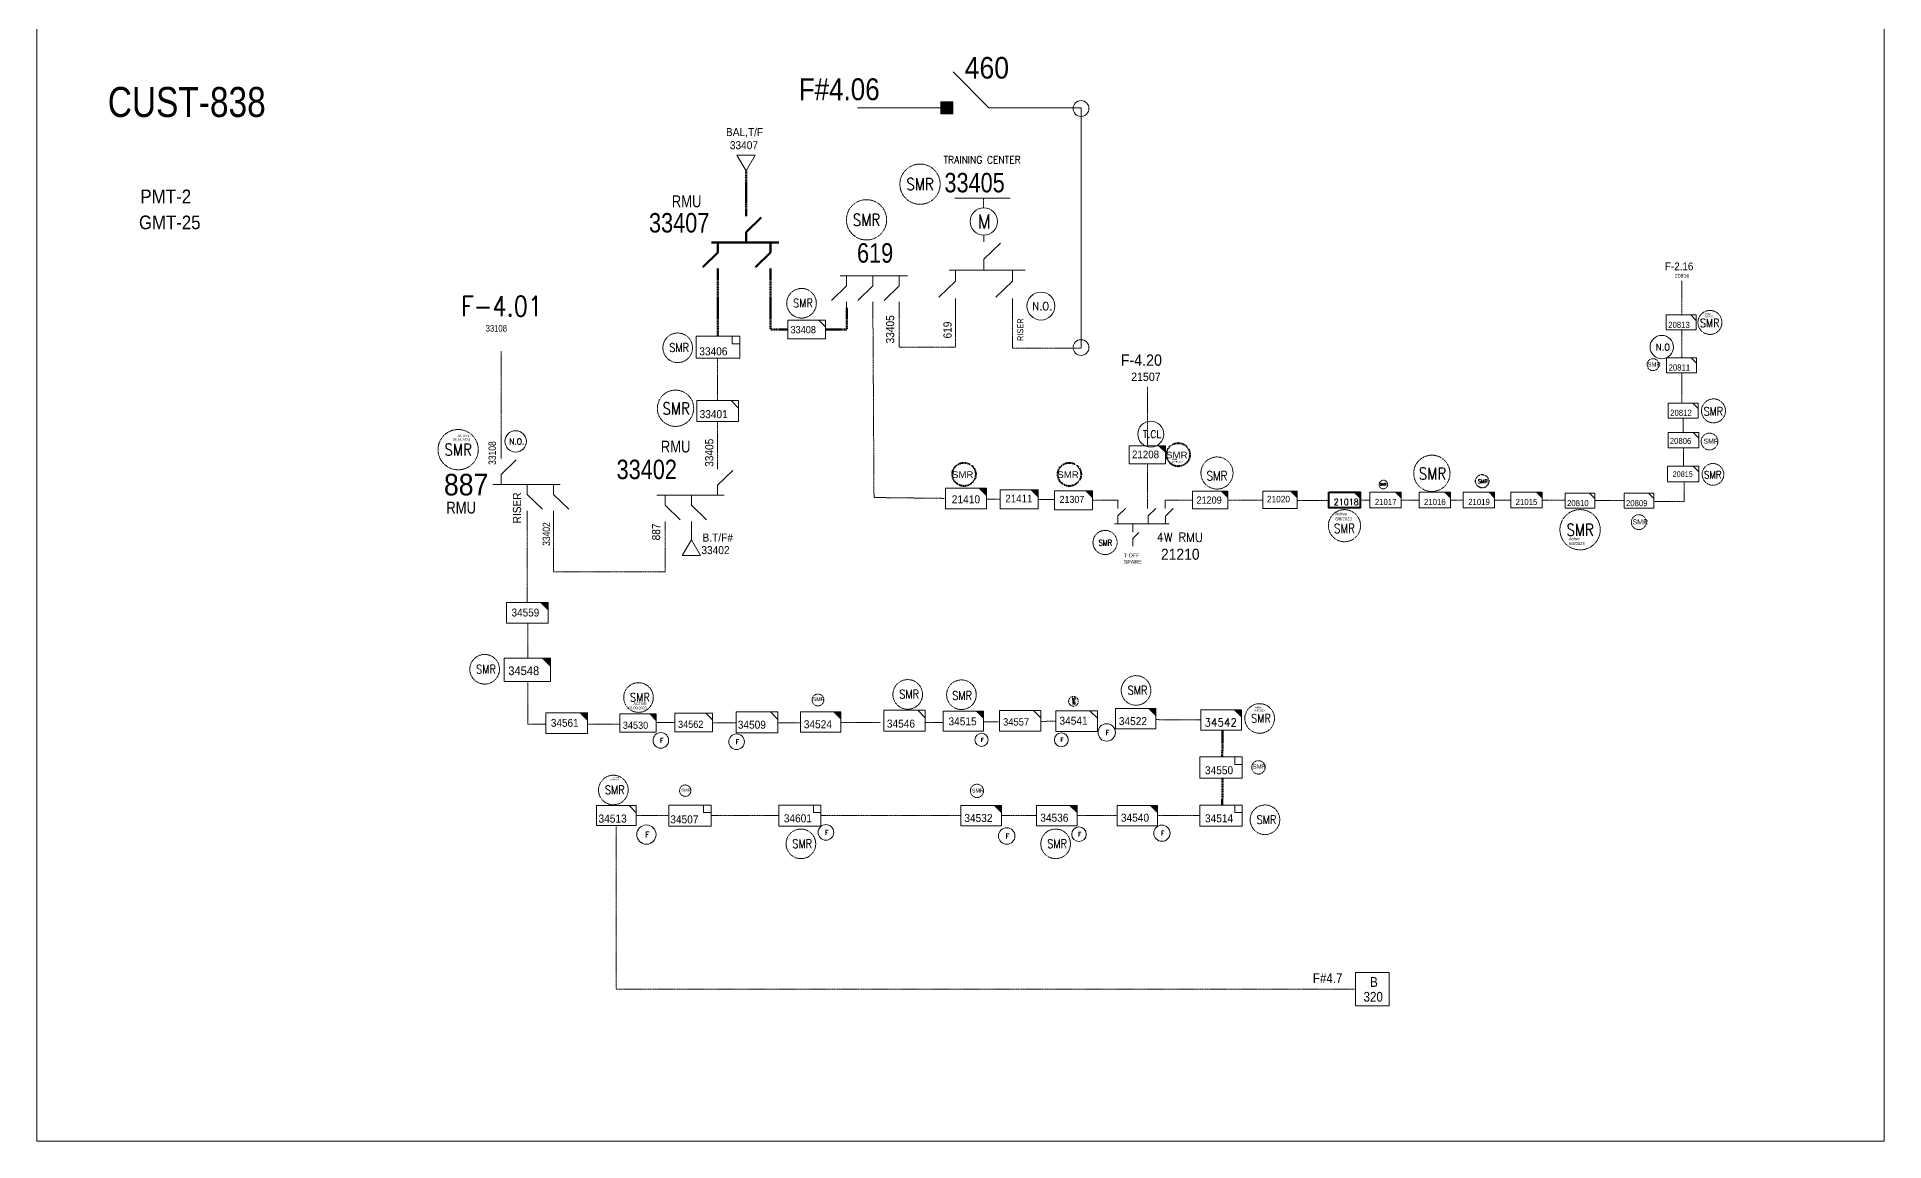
# Model space of a CAD drawing. Header units: metres. Extents: x 65984 to 144644, y -19036 to 23726.
# Drawn here: x 108254 to 110024, y 6117 to 7176 of the extents above; entities that cross this region are included whole.
import ezdxf
from ezdxf.enums import TextEntityAlignment as Align

# ---------------------------------------------------------------- set-up
doc = ezdxf.new("R2010")
doc.units = ezdxf.units.M
doc.header["$MEASUREMENT"] = 0
doc.linetypes.add('DGN Style 3', pattern=[0.013877, 0, -0.013877])
doc.linetypes.add('DGN Style 4', pattern=[1.6, 0.8, -0.4, 0, -0.4])
doc.layers.get('0').update_dxf_attribs({"color": 95, "lineweight": 40})
for name, color, linetype, lineweight in [('ABS', 7, 'Continuous', 40), ('ABS NUMBER', 112, 'Continuous', 30), ('d_eos', 111, 'Continuous', 40), ('d_eos no', 121, 'Continuous', 40), ('d_switch', 95, 'Continuous', 40), ('d_tf', 1, 'Continuous', 40), ('d_tf no', 6, 'Continuous', 40), ('d_ug cable', 95, 'Continuous', 40), ('d_unit sub', 7, 'Continuous', 40), ('d_village name', 7, 'Continuous', 40), ('FDR  2  03', 240, 'Continuous', 40), ('FDR  4  02', 126, 'Continuous', 40), ('fedr no', 95, 'Continuous', 40), ('GRID STATION  04', 7, 'Continuous', 40), ('O H MAIN FEEDER', 4, 'Continuous', 100), ('SW N O', 114, 'Continuous', 30)]:
    doc.layers.add(name, color=color, linetype=linetype, lineweight=lineweight)
doc.styles.add('NASKHF', font='naskhf.shx', dxfattribs={"height": 8})
doc.styles.get("Standard").update_dxf_attribs({"font": 'txt.shx'})
doc.styles.add('Style-Arial', font='arial.ttf')
doc.styles.add('Style-ENGINEERING', font='ENGINEERING.shx')
doc.styles.add('Style-msdefault', font='msdefault.shx')
doc.styles.add('Style-simplex', font='simplex.shx')
doc.styles.add('Style-STANDARD', font='STANDARD.shx')

# ---------------------------------------------------------------- blocks, each defined once
blk = doc.blocks.new('TF_8')
at = {"color": 0, "linetype": 'ByBlock', "lineweight": -2}
blk.add_line((6.3, 4.95), (9.9, 1.35), dxfattribs=at)
blk.add_3dface([(-10.1, 4.95), (9.9, 4.95), (9.9, -5.05), (-10.1, -5.05)], dxfattribs=at)
blk = doc.blocks.new('exist.us-1000kva')
at = {"color": 0, "linetype": 'ByBlock', "lineweight": -2, "flags": 128}
blk.add_lwpolyline([(40, 12.9), (32.8, 20), (40, 20)], close=True, dxfattribs=at)
at = {"color": 0, "linetype": 'ByBlock', "lineweight": -2, "extrusion": (0, 0, -1)}
blk.add_solid([(-40, 12.9), (-32.8, 20), (-40, 20)], dxfattribs=at)
at = {"color": 0, "linetype": 'ByBlock', "lineweight": -2, "xscale": 2, "yscale": 2}
blk.add_blockref('TF_8', (20.2, 10.1), dxfattribs=at)
blk = doc.blocks.new('TF3_12')
at = {"layer": 'd_unit sub', "color": 2, "linetype": 'Continuous', "lineweight": 13}
for p, q in [((11.3, 9), (18.3, 9)), ((18.3, 9), (18.3, 2))]:
    blk.add_line(p, q, dxfattribs=at)
at = {"layer": 'd_unit sub', "color": 2, "linetype": 'Continuous', "lineweight": 13, "flags": 128}
blk.add_lwpolyline([(-21.7, 9), (18.3, 9), (18.3, -11), (-21.7, -11)], close=True, dxfattribs=at)
blk.add_lwpolyline([(18.3, 2), (11.3, 2), (11.3, 9)], dxfattribs=at)
blk = doc.blocks.new('TF3_13')
at = {"layer": 'd_unit sub', "color": 2, "linetype": 'Continuous', "lineweight": 13}
for p, q in [((11.3, 9), (18.3, 9)), ((18.3, 9), (18.3, 2))]:
    blk.add_line(p, q, dxfattribs=at)
at = {"layer": 'd_unit sub', "color": 2, "linetype": 'Continuous', "lineweight": 13, "flags": 128}
blk.add_lwpolyline([(-21.7, 9), (18.3, 9), (18.3, -11), (-21.7, -11)], close=True, dxfattribs=at)
blk.add_lwpolyline([(18.3, 2), (11.3, 2), (11.3, 9)], dxfattribs=at)
blk = doc.blocks.new('SS')
at = {"color": 0, "linetype": 'ByBlock', "lineweight": -2, "flags": 128}
blk.add_lwpolyline([(6.95, 4.25), (10.45, 4.25), (10.45, 0.75)], close=True, dxfattribs=at)
at = {"color": 0, "linetype": 'ByBlock', "lineweight": -2, "extrusion": (0, 0, -1)}
blk.add_solid([(-6.95, 4.25), (-10.45, 4.25), (-10.45, 0.75)], dxfattribs=at)
at = {"color": 0, "linetype": 'ByBlock', "lineweight": -2}
blk.add_3dface([(-9.55, 4.25), (10.45, 4.25), (10.45, -5.75), (-9.55, -5.75)], dxfattribs=at)
blk = doc.blocks.new('TF3')
at = {"color": 0, "linetype": 'ByBlock', "lineweight": -2}
for p, q in [((11.3, 9), (18.3, 9)), ((18.3, 9), (18.3, 2))]:
    blk.add_line(p, q, dxfattribs=at)
at = {"color": 0, "linetype": 'ByBlock', "lineweight": -2, "flags": 128}
blk.add_lwpolyline([(18.3, 2), (11.3, 2), (11.3, 9)], dxfattribs=at)
at = {"color": 0, "linetype": 'ByBlock', "lineweight": -2}
blk.add_3dface([(-21.7, 9), (18.3, 9), (18.3, -11), (-21.7, -11)], dxfattribs=at)
blk = doc.blocks.new('*U1254')
at = {"layer": 'd_eos', "color": 2, "linetype": 'Continuous', "lineweight": 13, "ltscale": 1.323664}
for p, q in [((2.81, 10.59), (-3.99, 17.6)), ((-4.63, 10.59), (-7.46, 10.59)), ((7.46, 10.59), (2.81, 10.59)), ((7.46, 13.65), (7.46, -17.57)), ((2.81, -1.55), (-3.99, 5.45)), ((-4.63, -1.55), (-7.46, -1.55)), ((2.81, -13.69), (-3.99, -6.69)), ((7.46, -1.55), (2.81, -1.55)), ((-4.64, -13.69), (-7.46, -13.69)), ((7.46, -13.7), (2.81, -13.7))]:
    blk.add_line(p, q, dxfattribs=at)
blk = doc.blocks.new('ABS2_1_1')
at = {"color": 0, "linetype": 'ByBlock', "lineweight": -2, "ltscale": 500}
for q in [(-29900, 43500), (0, 0)]:
    blk.add_line((0, 13600), q, dxfattribs=at)
at = {"color": 0, "linetype": 'ByBlock', "lineweight": -2, "ltscale": 500, "flags": 128}
for points in [[(5000, 43600), (-5000, 43600), (-5000, 53600), (5000, 53600)], [(3791, 49653), (3791, 49653), (3791, 49653)]]:
    blk.add_lwpolyline(points, close=True, dxfattribs=at)
at = {"color": 0, "linetype": 'ByBlock', "lineweight": -2, "ltscale": 500}
for points in [[(5000, 43600), (-5000, 43600), (5000, 53600), (-5000, 53600)], [(3791, 49653), (3791, 49653), (3791, 49653)]]:
    blk.add_solid(points, dxfattribs=at)
blk = doc.blocks.new('TRA1_1174')
at = {"layer": 'd_tf', "color": 194, "linetype": 'Continuous', "lineweight": 13, "ltscale": 0.000884934, "flags": 128}
blk.add_lwpolyline([(10, -17), (0, 0), (-10, -17)], close=True, dxfattribs=at)
blk = doc.blocks.new('TRA1_1173')
at = {"layer": 'd_tf', "color": 194, "linetype": 'Continuous', "lineweight": 13, "ltscale": 0.000884934, "xscale": 1.000046566088346, "yscale": 1.000046566088346, "zscale": 1.000046566088346, "rotation": 180.0000042736749}
blk.add_blockref('TRA1_1174', (0, 0), dxfattribs=at)
blk = doc.blocks.new('*U3023')
at = {"layer": 'd_unit sub', "color": 2, "linetype": 'Continuous', "lineweight": 13, "flags": 128}
blk.add_lwpolyline([(20, 10), (12.8, 10), (20, 2.8)], close=True, dxfattribs=at)
at = {"layer": 'd_unit sub', "color": 2, "linetype": 'Continuous', "lineweight": 13, "xscale": 2, "yscale": 2, "zscale": 0.9436441887051118}
blk.add_blockref('TF_8', (0.2, 0.1), dxfattribs=at)
blk = doc.blocks.new('*U3024')
at = {"layer": 'd_tf no', "color": 2, "linetype": 'Continuous', "lineweight": 13, "flags": 128}
blk.add_lwpolyline([(20, 10), (12.8, 10), (20, 2.8)], close=True, dxfattribs=at)
at = {"layer": 'd_tf no', "color": 2, "linetype": 'Continuous', "lineweight": 13, "xscale": 2, "yscale": 2, "zscale": 0.9436441887051118}
blk.add_blockref('TF_8', (0.2, 0.1), dxfattribs=at)
blk = doc.blocks.new('TRA1_1396')
at = {"layer": 'd_tf', "color": 1, "linetype": 'Continuous', "lineweight": 0, "ltscale": 0.000884934, "flags": 128}
blk.add_lwpolyline([(10.1, -17), (0.1, 0), (-9.9, -17)], close=True, dxfattribs=at)
blk = doc.blocks.new('TRA1_1395')
at = {"layer": 'd_tf', "color": 1, "linetype": 'Continuous', "lineweight": 0, "ltscale": 0.000884934, "xscale": 1.000046566088346, "yscale": 1.000046566088346, "zscale": 1.000046566088346, "rotation": 180.0000042736749}
blk.add_blockref('TRA1_1396', (0, 0), dxfattribs=at)
blk = doc.blocks.new('*U893')
at = {"layer": 'SW N O', "color": 3, "lineweight": 13}
blk.add_circle((0, 0), 16.8, dxfattribs=at)
at = {"layer": 'SW N O', "color": 3, "lineweight": 13, "style": 'Style-STANDARD'}
blk.add_text('N.O.', height=9.6, dxfattribs=at).set_placement((1.7, -0.2), align=Align.MIDDLE_CENTER)
blk = doc.blocks.new('*U3503')
at = {"layer": 'd_eos', "color": 2, "linetype": 'Continuous', "lineweight": 13, "ltscale": 1.416195}
for p, q in [((1.05, 11.34), (-5.74, 18.34)), ((-6.39, 11.34), (-14.91, 11.34)), ((5.7, 11.34), (1.05, 11.34)), ((5.7, 14.01), (5.7, -18.32)), ((1.05, -12.95), (-5.75, -5.95)), ((5.7, -0.8), (10.35, -0.8)), ((10.35, -0.8), (17.15, -7.81)), ((17.79, -0.8), (20.62, -0.8)), ((-6.39, -12.95), (-14.92, -12.95)), ((5.7, -12.95), (1.05, -12.95))]:
    blk.add_line(p, q, dxfattribs=at)
blk = doc.blocks.new('*U3502')
at = {"layer": 'FDR  2  03', "color": 2, "linetype": 'Continuous', "lineweight": 13}
blk.add_line((-12.49, 30.97), (12.96, 30.97), dxfattribs=at)
at = {"layer": 'FDR  2  03', "color": 2, "linetype": 'DGN Style 3', "lineweight": 13}
blk.add_line((0.69, 26.43), (0.69, 30.97), dxfattribs=at)
at = {"layer": 'FDR  2  03', "color": 2, "linetype": 'Continuous', "lineweight": 13}
blk.add_circle((0.88, 20.09), 6.34, dxfattribs=at)
at = {"layer": 'd_eos', "color": 2, "linetype": 'Continuous', "lineweight": 13, "ltscale": 1.416195, "xscale": 1.086470486051024, "yscale": 1.086470486051024, "zscale": 1.086470486051024, "rotation": 90.00000000000006}
blk.add_blockref('*U3503', (0.01, -8.61), dxfattribs=at)
at = {"layer": 'FDR  4  02', "color": 2, "linetype": 'Continuous', "lineweight": 13, "style": 'Style-STANDARD'}
blk.add_text('M', height=6.38, dxfattribs=at).set_placement((1.03, 20.13), align=Align.MIDDLE_CENTER)
blk = doc.blocks.new('*U1280')
at = {"layer": 'SW N O', "color": 1, "lineweight": 13}
blk.add_circle((0, 0), 16.8, dxfattribs=at)
at = {"layer": 'SW N O', "color": 1, "lineweight": 13, "style": 'Style-STANDARD'}
blk.add_text('T.CL', height=9.6, dxfattribs=at).set_placement((1.7, -0.2), align=Align.MIDDLE_CENTER)
blk = doc.blocks.new('*U3600')
at = {"layer": 'SW N O', "color": 1, "lineweight": 13}
blk.add_circle((0, 0), 16.8, dxfattribs=at)
at = {"layer": 'SW N O', "color": 1, "lineweight": 13, "style": 'Style-STANDARD'}
blk.add_text('F', height=9.6, dxfattribs=at).set_placement((1.7, -0.2), align=Align.MIDDLE_CENTER)
blk = doc.blocks.new('*U3522')
at = {"layer": 'SW N O', "color": 2, "linetype": 'DGN Style 4'}
blk.add_circle((0, 0), 16.8, dxfattribs=at)
at = {"layer": 'SW N O', "color": 1, "linetype": 'DGN Style 4', "style": 'Style-STANDARD'}
blk.add_text('SMR', height=9.6, dxfattribs=at).set_placement((1.7, -0.2), align=Align.MIDDLE_CENTER)
blk = doc.blocks.new('*U1317')
at = {"layer": 'SW N O', "color": 80, "lineweight": 13}
blk.add_circle((0, 0), 16.8, dxfattribs=at)
at = {"layer": 'SW N O', "color": 80, "lineweight": 13, "style": 'Style-STANDARD'}
blk.add_text('N.O', height=9.6, dxfattribs=at).set_placement((1.7, -0.2), align=Align.MIDDLE_CENTER)

msp = doc.modelspace()

# ---------------------------------------------------------------- linework, layer by layer
at = {"color": 2, "linetype": 'DGN Style 3'}
for centre in [(109347.7, 6775.3), (109142.4, 6756.4), (109243.4, 6756.4)]:
    msp.add_circle(centre, 11.2, dxfattribs=at)
at = {"layer": 'd_eos', "color": 7, "linetype": 'Continuous', "lineweight": 211, "ltscale": 1.323664}
for p, q in [((108933.4, 7004), (108933.4, 7009.9)), ((108933.4, 6988.6), (108947.9, 7002.7)), ((108900.2, 6978.9), (108964.9, 6978.9)), ((108906.5, 6978.9), (108906.5, 6969.3)), ((108933.4, 6978.9), (108933.4, 6988.6)), ((108956.9, 6978.9), (108956.9, 6969.3)), ((108906.5, 6969.3), (108892, 6955.2)), ((108956.9, 6969.3), (108942.4, 6955.2)), ((108906.5, 6953.9), (108906.5, 6948)), ((108956.9, 6953.9), (108956.9, 6948))]:
    msp.add_line(p, q, dxfattribs=at)
at = {"layer": 'd_eos', "color": 2, "linetype": 'Continuous', "lineweight": 13, "ltscale": 1.323664}
for p, q in [((108698.6, 6771.7), (108698.6, 6777.6)), ((108698.6, 6756.3), (108713.1, 6770.4)), ((108698.6, 6746.6), (108698.6, 6756.3)), ((108755.3, 6746.6), (108690.5, 6746.6)), ((108723.7, 6746.6), (108723.7, 6737)), ((108723.7, 6737), (108738.3, 6722.9)), ((108748.9, 6746.6), (108748.9, 6737)), ((108748.9, 6737), (108763.4, 6722.9)), ((108723.7, 6721.5), (108723.7, 6715.7)), ((108748.9, 6721.5), (108748.9, 6715.7))]:
    msp.add_line(p, q, dxfattribs=at)
at = {"layer": 'd_eos', "color": 7, "linetype": 'Continuous', "lineweight": 13, "ltscale": 1.323664}
for p, q in [((108906.2, 6761.5), (108906.2, 6767.3)), ((108906.2, 6746), (108920.7, 6760.1)), ((108912.5, 6736.4), (108847.8, 6736.4)), ((108855.8, 6736.4), (108855.8, 6726.8)), ((108881, 6736.4), (108881, 6726.8)), ((108906.2, 6736.4), (108906.2, 6746)), ((108855.8, 6726.8), (108870.3, 6712.7)), ((108881, 6726.8), (108895.5, 6712.7)), ((108855.8, 6711.3), (108855.8, 6705.5)), ((108881, 6711.3), (108881, 6705.5))]:
    msp.add_line(p, q, dxfattribs=at)
at = {"layer": 'd_eos', "color": 2, "linetype": 'Continuous', "lineweight": 13, "ltscale": 1.072168}
for p, q in [((109289.9, 6731.8), (109289.9, 6723.8)), ((109318.4, 6731.6), (109318.4, 6723.8)), ((109335.3, 6731.6), (109335.3, 6723.8)), ((109289.9, 6717), (109289.9, 6709.1)), ((109297.1, 6723.8), (109290, 6716.9)), ((109318.8, 6716.6), (109318.8, 6708.8)), ((109326.4, 6723.8), (109318.9, 6716.5)), ((109335.6, 6716.7), (109335.6, 6708.9)), ((109342.9, 6723.8), (109335.8, 6716.7)), ((109304.1, 6708.8), (109304.1, 6701)), ((109310.1, 6700.7), (109304.2, 6695)), ((109304.2, 6695.2), (109304.2, 6687.4))]:
    msp.add_line(p, q, dxfattribs=at)
at = {"layer": 'd_eos', "color": 2, "linetype": 'Continuous', "lineweight": 13, "ltscale": 1.191298}
msp.add_line((109286.5, 6708.9), (109339.2, 6708.9), dxfattribs=at)
at = {"layer": 'd_tf no', "color": 191, "linetype": 'Continuous', "lineweight": 13}
msp.add_line((109651.1, 6731.7), (109666.5, 6731.7), dxfattribs=at)
at = {"layer": 'd_ug cable', "color": 194, "linetype": 'DGN Style 3', "lineweight": 100}
msp.add_line((108933.4, 7009.9), (108933.4, 7047.5), dxfattribs=at)
at = {"layer": 'd_ug cable', "color": 194, "linetype": 'DGN Style 3', "lineweight": 13}
for p, q in [((109134.1, 6921.7), (109134.1, 6878.4)), ((108881, 6693.7), (108881, 6706.3)), ((108724.1, 6580.1), (108724.2, 6613.6)), ((108724.1, 6516.8), (108724.2, 6557)), ((108741.4, 6516.8), (108724.1, 6516.8)), ((108781.5, 6516.7), (108812.8, 6516.9)), ((108847.3, 6518.3), (108865.2, 6518.4)), ((108901.1, 6518.1), (108924.2, 6518.1)), ((108964.3, 6518.3), (108986.2, 6518.3)), ((109024.4, 6518.5), (109062.1, 6518.5)), ((109105.1, 6518.5), (109122.3, 6518.6)), ((109161.2, 6519), (109176.3, 6519.2)), ((109216.1, 6519.5), (109230.5, 6519.7)), ((109326, 6521.2), (109369.6, 6520.9)), ((108828, 6429.2), (108859.3, 6429.2)), ((108899.8, 6429.2), (108964.7, 6429.2)), ((109005.3, 6429.2), (109139.4, 6429.2)), ((109178.3, 6429.2), (109211.9, 6429.2)), ((109250.7, 6429.2), (109289.1, 6429.2)), ((109328, 6429.2), (109368.6, 6429.2)), ((108809, 6262.7), (108809, 6419.7))]:
    msp.add_line(p, q, dxfattribs=at)
at = {"layer": 'd_ug cable', "color": 191, "linetype": 'DGN Style 3', "lineweight": 13}
for p, q in [((109318.4, 6840.7), (109318.4, 6784.4)), ((109831.8, 6810.4), (109832, 6795.9)), ((109318.4, 6766.1), (109318.4, 6729.2)), ((109163.8, 6732.6), (109176.9, 6732.6)), ((109213.4, 6732.2), (109229.3, 6732.2)), ((109265.6, 6731.8), (109289.9, 6731.8)), ((109335.2, 6731.7), (109361.5, 6731.7)), ((109395.3, 6731.7), (109428.5, 6731.7)), ((109522.3, 6731.7), (109531.5, 6731.7)), ((109561.6, 6731.7), (109578.7, 6731.7)), ((109608.8, 6731.7), (109621, 6731.7))]:
    msp.add_line(p, q, dxfattribs=at)
at = {"layer": 'd_ug cable', "color": 194, "linetype": 'DGN Style 3', "lineweight": 100, "flags": 128}
for points in [[(108906.5, 6888.9), (108906.5, 6948)], [(108956.9, 6948), (108956.9, 6895.4), (108973.6, 6895.4)], [(109009.6, 6895.4), (109030.1, 6895.4), (109030.1, 6916)], [(109390.1, 6510.4), (109390.1, 6510.4), (109390.1, 6510.4), (109390.1, 6510.4), (109390, 6485.4)], [(109390.1, 6465.2), (109390.1, 6465.2), (109390.1, 6465.2), (109390.1, 6465.2), (109390, 6439.5)]]:
    msp.add_lwpolyline(points, dxfattribs=at)
at = {"layer": 'd_ug cable', "color": 191, "linetype": 'DGN Style 3', "lineweight": 13, "flags": 128}
for points in [[(109830.4, 6908.8), (109830.4, 6941.9)], [(109830.4, 6868.2), (109830.4, 6894.6)], [(109830.7, 6825.1), (109830.7, 6853.4)], [(109832.2, 6764.3), (109832.1, 6781.8)], [(109832.8, 6730.3), (109832.7, 6749.3)], [(109492.2, 6731.3), (109461.6, 6731.3)], [(109696.6, 6731.7), (109718.5, 6731.7), (109718.5, 6731.7)], [(109775.1, 6731.4), (109747.3, 6731.4)], [(109804.4, 6730.3), (109832.8, 6730.3)]]:
    msp.add_lwpolyline(points, dxfattribs=at)
at = {"layer": 'd_ug cable', "color": 194, "linetype": 'DGN Style 3', "lineweight": 13, "flags": 128}
for points in [[(109055, 6916), (109056.1, 6734.2), (109123.3, 6733.4)], [(109080.2, 6916), (109080.2, 6878.4), (109134.1, 6878.4)], [(109188.8, 6905.8), (109188.8, 6877.5), (109254.6, 6877.5)], [(108906.2, 6867.8), (108906.2, 6827.1)], [(108906.2, 6807.1), (108906.2, 6767.3)], [(108723.7, 6633.6), (108723.7, 6633.6), (108723.7, 6715.7)], [(108748.9, 6715.7), (108748.9, 6662.9), (108855.8, 6662.9), (108855.8, 6705.5)], [(109517.8, 6262.7), (108809, 6262.7)]]:
    msp.add_lwpolyline(points, dxfattribs=at)
at = {"layer": 'd_ug cable', "color": 3, "linetype": 'DGN Style 3', "lineweight": 13, "flags": 128}
msp.add_lwpolyline([(108698.6, 6777.6), (108698.6, 6874.4)], dxfattribs=at)
at = {"layer": 'd_ug cable', "color": 2, "linetype": 'DGN Style 3', "lineweight": 13}
for centre, radius in [((109100.2, 7034.7), 19.3), ((109048.9, 7000.5), 19.3), ((108986.6, 6920.5), 14.2), ((109857.5, 6902.1), 11.5), ((108867.9, 6877.8), 14.2), ((108865.8, 6819.8), 17.4), ((109860.9, 6817.3), 11.5), ((108657.4, 6780.1), 19.3), ((109857.1, 6787.9), 8.02), ((109384.9, 6757.7), 15.4), ((109590.9, 6757.4), 17.4), ((109860.4, 6756.4), 10.4), ((109544.4, 6746.7), 4.14), ((109507.1, 6707.2), 15.4), ((109733, 6703.3), 19.3), ((109277.6, 6691.1), 11.6), ((108682.8, 6569.5), 14.2), ((108830.3, 6542.4), 14.2), ((109088.4, 6545.4), 14.2), ((109139.9, 6545.1), 14.2), ((109307.3, 6549.2), 14.2), ((109002.4, 6540.1), 5.68), ((109425.8, 6522.3), 14.2), ((109424.6, 6475.4), 6.44), ((108806.2, 6453.7), 14.2), ((109154.8, 6452.9), 6.37), ((109430.9, 6425.2), 14.2), ((108986, 6402.1), 14.2), ((109230.2, 6402.1), 14.2)]:
    msp.add_circle(centre, radius, dxfattribs=at)
at = {"layer": 'd_ug cable', "color": 1, "linetype": 'DGN Style 3', "lineweight": 13}
for centre, radius in [((109802.9, 6861.6), 5.73), ((109789.3, 6710.6), 7.16), ((108875.1, 6453.1), 5.46)]:
    msp.add_circle(centre, radius, dxfattribs=at)
at = {"layer": 'd_ug cable', "color": 2, "linetype": 'DGN Style 4', "lineweight": 13}
msp.add_circle((109247.3, 6538.8), 4.64, dxfattribs=at)
at = {"layer": 'GRID STATION  04', "color": 194, "linetype": 'Continuous', "lineweight": 13, "ltscale": 1.094807, "flags": 128}
msp.add_lwpolyline([(109517.8, 6246.6), (109517.8, 6278.7), (109549.9, 6278.7), (109549.9, 6246.6)], close=True, dxfattribs=at)
at = {"layer": 'O H MAIN FEEDER', "color": 36, "lineweight": 13, "ltscale": 1.033215}
msp.add_line((109128.5, 7108), (109040.3, 7108), dxfattribs=at)
at = {"layer": 'O H MAIN FEEDER', "color": 194, "lineweight": 13, "ltscale": 1.033215}
for p, q in [((109254.6, 7107.9), (109171.9, 7108)), ((109254.6, 7107.8), (109254.6, 6877.5))]:
    msp.add_line(p, q, dxfattribs=at)
at = {"layer": 'O H MAIN FEEDER', "color": 140, "lineweight": 13, "ltscale": 0.861012, "flags": 128}
msp.add_lwpolyline([(110024.4, 7430), (108253.6, 7430), (108253.6, 6117.1), (110024.4, 6117.1)], close=True, dxfattribs=at)
at = {"layer": 'O H MAIN FEEDER', "color": 194, "lineweight": 13, "ltscale": 0.884934}
for centre in [(109254.6, 7107.2), (109254.6, 6878)]:
    msp.add_circle(centre, 7.58, dxfattribs=at)

# ---------------------------------------------------------------- block references
at = {"layer": 'ABS', "color": 7, "linetype": 'Continuous', "lineweight": 13, "ltscale": 1.719994, "xscale": 0.001152397377077414, "yscale": -0.001152397377077415, "zscale": 0.0007631543229249617, "rotation": 270.0000000000002}
msp.add_blockref('ABS2_1_1', (109182, 7108), dxfattribs=at)
at = {"layer": 'd_eos', "color": 2, "linetype": 'Continuous', "lineweight": 13, "ltscale": 1.416195, "xscale": 2.0736, "yscale": 2.0736, "zscale": 2.0736}
msp.add_blockref('*U3502', (109159.6, 6957.2), dxfattribs=at)
at = {"layer": 'd_eos', "color": 2, "linetype": 'Continuous', "lineweight": 13, "ltscale": 1.323664, "xscale": 2.0736, "yscale": 2.0736, "zscale": 2.0736, "rotation": 90.00000000000006}
msp.add_blockref('*U1254', (109051.8, 6931.4), dxfattribs=at)
at = {"layer": 'd_tf', "color": 1, "linetype": 'Continuous', "lineweight": 0, "ltscale": 0.000884934, "xscale": 0.8849353715141324, "yscale": 0.8849353715141324, "zscale": 0.8849353715141324, "rotation": 359.9082192556203}
msp.add_blockref('TRA1_1395', (108933.5, 7047.5), dxfattribs=at)
at = {"layer": 'd_tf', "color": 194, "linetype": 'Continuous', "lineweight": 13, "ltscale": 0.000884934, "xscale": 0.8849353715141324, "yscale": 0.8849353715141324, "zscale": 0.8849353715141324, "rotation": 179.9082192556204}
msp.add_blockref('TRA1_1173', (108881, 6693.7), dxfattribs=at)
at = {"layer": 'd_tf no', "color": 2, "linetype": 'Continuous', "lineweight": 13}
for name, p, xscale, yscale, zscale in [('*U3024', (109830.3, 6861.1), 0.7176625374951825, 0.7176625374951825, 0.7176625374951825), ('*U3024', (109831.8, 6817.6), 0.7176625374951825, 0.7176625374951825, 0.7176625374951825), ('TF_8', (109832.3, 6789.2), 1.459716443072364, 1.459716443072364, 0.6772180829586935), ('TF_8', (109832.1, 6756.9), 1.50124050338724, 1.50124050338724, 0.6094962746628242), ('*U3024', (109789.5, 6731.1), 0.7176625374951825, 0.7176625374951825, 0.7176625374951825)]:
    msp.add_blockref(name, p, dxfattribs=dict(at, xscale=xscale, yscale=yscale, zscale=zscale))
at = {"layer": 'd_tf no', "color": 2, "linetype": 'Continuous', "lineweight": 13, "xscale": 0.7527047522450134, "yscale": 0.7527047522450134, "zscale": 0.6772180829586935, "rotation": 359.9999999999999}
for p in [(109531.5, 6724.2), (109578.7, 6724.2), (109621, 6724.2)]:
    msp.add_blockref('exist.us-1000kva', p, dxfattribs=at)
at = {"layer": 'd_tf no', "color": 191, "linetype": 'Continuous', "lineweight": 13, "xscale": 0.7527047522450134, "yscale": 0.7527047522450134, "zscale": 0.6772180829586935, "rotation": 359.9999999999999}
msp.add_blockref('exist.us-1000kva', (109666.5, 6724.2), dxfattribs=at)
at = {"layer": 'd_unit sub', "color": 2, "linetype": 'Continuous', "lineweight": 13}
for name, p, xscale, yscale, zscale in [('*U3023', (109829.9, 6902.1), 0.7176625374951825, 0.7176625374951825, 0.7176625374951825), ('TF_8', (108906.4, 6817.2), 1.999134100742609, 1.999134100742609, 0.8849342361390662), ('*U3023', (109732.9, 6731.1), 0.7176625374951825, 0.7176625374951825, 0.7176625374951825), ('SS', (108722.7, 6570.7), 2.223704708825769, 2.223704708825769, 0.8744952756930497), ('SS', (108829, 6519.2), 1.748990551386099, 1.748990551386099, 0.8744952756930497), ('SS', (109004.1, 6520.5), 1.943322834873444, 1.943322834873444, 0.971661417436722), ('TF_8', (109085.5, 6520.3), 1.987232790505425, 1.987232790505425, 0.8849342361390662), ('SS', (109140.9, 6521.2), 1.943322834873444, 1.943322834873444, 0.971661417436722), ('TF_8', (109250.6, 6519.8), 1.987232790505425, 1.987232790505425, 0.8849342361390662), ('SS', (109306.1, 6523.6), 1.943322834873444, 1.943322834873444, 0.971661417436722), ('SS', (109388.1, 6522.4), 1.943322834873444, 1.943322834873444, 0.971661417436722), ('TF_8', (108809.2, 6429.3), 1.904273191793558, 1.904273191793558, 0.8849342361390662), ('SS', (109158, 6430.7), 1.943322834873444, 1.943322834873444, 0.971661417436722), ('SS', (109230.4, 6430.7), 1.943322834873444, 1.943322834873444, 0.971661417436722)]:
    msp.add_blockref(name, p, dxfattribs=dict(at, xscale=xscale, yscale=yscale, zscale=zscale))
for name, p, xscale, yscale, zscale, rotation in [('TF3', (108908.3, 6879.4), 1.05312851185444, 1.05312851185444, 0.2697279551751869, 359.9999999999999), ('TF_8', (108991.8, 6895.5), 1.799220690668348, 1.799220690668348, 0.7964408125251596, 359.9999999999999), ('exist.us-1000kva', (109124.6, 6723.4), 0.9835741568743878, 0.9835741568743878, 0.8849342361390662, 359.9999999999999), ('exist.us-1000kva', (109229.2, 6722.5), 0.9117341830509529, 0.9117341830509529, 0.5806053523308414, 359.9999999999999), ('exist.us-1000kva', (109361.3, 6723.2), 0.8522981839362561, 0.8522981839362561, 0.5806053523308414, 359.9999999999999), ('TF3_12', (109390.6, 6476.3), 1.013939951341918, 1.013939951341918, 1.013939951341918, 359.9997), ('TF3_12', (108881.3, 6430.2), 1.013939951341918, 1.013939951341918, 1.013939951341918, 359.9997), ('TF3_13', (108986.7, 6430.2), 1.013939951341918, 1.013939951341918, 1.013939951341918, 359.9997), ('TF3_12', (109390.6, 6430.2), 1.013939951341918, 1.013939951341918, 1.013939951341918, 359.9997)]:
    msp.add_blockref(name, p, dxfattribs=dict(at, xscale=xscale, yscale=yscale, zscale=zscale, rotation=rotation))
at = {"layer": 'd_unit sub', "color": 51, "linetype": 'Continuous', "lineweight": 13, "xscale": 0.8646115026317847, "yscale": 0.8646115026317847, "zscale": 0.5806053523308414, "rotation": 359.9999999999999}
msp.add_blockref('exist.us-1000kva', (109300.8, 6766.5), dxfattribs=at)
at = {"layer": 'd_unit sub', "color": 191, "linetype": 'Continuous', "lineweight": 13, "rotation": 359.9999999999999}
for p, xscale, yscale, zscale in [((109176.9, 6723.2), 0.9117341830509529, 0.9117341830509529, 0.5806053523308414), ((109428.7, 6723.8), 0.8249775051154387, 0.8249775051154387, 0.5225448170977574)]:
    msp.add_blockref('exist.us-1000kva', p, dxfattribs=dict(at, xscale=xscale, yscale=yscale, zscale=zscale))
at = {"layer": 'd_unit sub', "color": 2, "linetype": 'Continuous', "lineweight": 40, "xscale": 0.7527047522450134, "yscale": 0.7527047522450134, "zscale": 0.6772180829586935, "rotation": 359.9999999999999}
msp.add_blockref('exist.us-1000kva', (109492.2, 6724.2), dxfattribs=at)
at = {"layer": 'd_unit sub', "color": 194, "linetype": 'Continuous', "lineweight": 13}
for name, p, xscale, yscale, zscale in [('SS', (108722.8, 6625.1), 2.001334237943193, 2.001334237943193, 0.7870457481237448), ('SS', (108760.5, 6519.3), 2.001334237943193, 2.001334237943193, 0.7870457481237448), ('TF_8', (108883.4, 6518.5), 1.801995183536605, 1.801995183536605, 0.7964408125251596), ('TF_8', (108944.1, 6518.7), 2.002216870596228, 2.002216870596228, 0.8849342361390662), ('TF_8', (109196.4, 6520.1), 1.989674257566025, 1.989674257566025, 0.7964408125251596), ('SS', (109307.7, 6430.7), 1.943322834873444, 1.943322834873444, 0.971661417436722)]:
    msp.add_blockref(name, p, dxfattribs=dict(at, xscale=xscale, yscale=yscale, zscale=zscale))
at = {"layer": 'SW N O', "color": 3, "lineweight": 13}
for p, xscale, yscale, zscale in [((109216.1, 6917.8), 0.7980647546985297, 0.7980647546985297, 0.7980647546985297), ((108712.5, 6788), 0.6118560396011355, 0.6118560396011355, 0.6118560396011355)]:
    msp.add_blockref('*U893', p, dxfattribs=dict(at, xscale=xscale, yscale=yscale, zscale=zscale))
at = {"layer": 'SW N O', "color": 80, "lineweight": 13, "xscale": 0.6672747572175477, "yscale": 0.6672747572175477, "zscale": 0.6672747572175477}
msp.add_blockref('*U1317', (109811.3, 6878.5), dxfattribs=at)
at = {"layer": 'SW N O', "color": 1, "lineweight": 13}
for name, p, xscale, yscale, zscale in [('*U1280', (109321.4, 6795), 0.7414163969083863, 0.7414163969083863, 0.7414163969083863), ('*U3600', (108837.9, 6411), 0.550670435641022, 0.550670435641022, 0.550670435641022)]:
    msp.add_blockref(name, p, dxfattribs=dict(at, xscale=xscale, yscale=yscale, zscale=zscale))
at = {"layer": 'SW N O', "color": 1, "linetype": 'DGN Style 4', "xscale": 0.3794789467570517, "yscale": 0.3794789467570517, "zscale": 0.3794789467570517}
msp.add_blockref('*U3522', (109639.1, 6749.8), dxfattribs=at)
at = {"layer": 'SW N O', "color": 1, "lineweight": 13, "rotation": 359.9999999999999}
for p, xscale, yscale, zscale in [((109279.2, 6508.9), 0.4956033920769198, 0.4956033920769198, 0.4956033920769198), ((108851.7, 6501.3), 0.4460430528692279, 0.4460430528692279, 0.4460430528692279), ((108924.3, 6500), 0.4460430528692279, 0.4460430528692279, 0.4460430528692279), ((109159.2, 6501.8), 0.3754409588406174, 0.3754409588406174, 0.3754409588406174), ((109235.7, 6501.9), 0.3973619313965751, 0.3973619313965751, 0.3973619313965751), ((109010, 6413.1), 0.4460430528692279, 0.4460430528692279, 0.4460430528692279), ((109183.3, 6409.6), 0.4731991520981358, 0.4731991520981358, 0.4731991520981358), ((109252.6, 6411.3), 0.4171566209340193, 0.4171566209340193, 0.4171566209340193), ((109332.1, 6412.3), 0.4635073565933548, 0.4635073565933548, 0.4635073565933548)]:
    msp.add_blockref('*U3600', p, dxfattribs=dict(at, xscale=xscale, yscale=yscale, zscale=zscale))

# ---------------------------------------------------------------- texts
at = {"color": 4, "insert": (108668.7, 6788.6), "char_height": 2.242, "attachment_point": 9}
msp.add_mtext('\\FENGINEERING;\\H1x;\\W1.09375;ACTIVE\\P08.18.2024', dxfattribs=at)
at = {"color": 1, "char_height": 6.339, "attachment_point": 9, "line_spacing_factor": 0.72}
for insert in [(109356.7, 6771.7), (109151.4, 6752.9), (109252.4, 6752.9)]:
    msp.add_mtext('\\FENGINEERING;\\H1x;\\W1.09375;SMR\\P', dxfattribs=dict(at, insert=insert))
at = {"color": 2, "insert": (109522.3, 6741.9), "char_height": 0.63, "width": 35.052, "attachment_point": 1}
msp.add_mtext('\\P', dxfattribs=at)
at = {"layer": 'ABS NUMBER', "color": 7, "lineweight": 13, "style": 'Style-Arial', "width": 0.88}
msp.add_text('460', height=20.74, dxfattribs=at).set_placement((109143, 7156.7), align=Align.TOP_LEFT)
at = {"layer": 'd_eos no', "color": 7, "linetype": 'Continuous', "lineweight": 140, "style": 'Style-msdefault', "width": 0.833333}
for s, height, p in [('CUST-838', 28.77, (108321.5, 7127.9)), ('33407', 18.66, (108840.4, 7007))]:
    msp.add_text(s, height=height, dxfattribs=at).set_placement(p, align=Align.TOP_LEFT)
at = {"layer": 'd_eos no', "color": 2, "linetype": 'Continuous', "lineweight": 13, "style": 'Style-msdefault', "width": 0.833333}
for s, p in [('33405', (109123.6, 7045.5)), ('619', (109039.8, 6978.1))]:
    msp.add_text(s, height=18.66, dxfattribs=at).set_placement(p, align=Align.TOP_LEFT)
at = {"layer": 'd_eos no', "color": 7, "linetype": 'Continuous', "lineweight": 13}
for s, height, style, width, p in [('PMT-2', 13.18, 'Style-Arial', 0.88, (108352.8, 7029.5)), ('RMU', 11.4, 'Style-msdefault', 0.818182, (108851.7, 6788.8)), ('33402', 18.66, 'Style-msdefault', 0.833333, (108809.3, 6770.5))]:
    msp.add_text(s, height=height, dxfattribs=dict(at, style=style, width=width)).set_placement(p, align=Align.TOP_LEFT)
at = {"layer": 'd_eos no', "color": 7, "linetype": 'Continuous', "lineweight": 53, "style": 'Style-msdefault', "width": 0.818182}
msp.add_text('RMU', height=11.4, dxfattribs=at).set_placement((108862.2, 7024), align=Align.TOP_LEFT)
at = {"layer": 'd_eos no', "color": 2, "linetype": 'Continuous', "lineweight": 13}
for s, height, style, width, p in [('887', 20.74, 'Style-Arial', 0.88, (108643.8, 6736.2)), ('RMU', 11.4, 'Style-msdefault', 0.818182, (108646.1, 6718.8))]:
    msp.add_text(s, height=height, dxfattribs=dict(at, style=style, width=width)).set_placement(p)
at = {"layer": 'd_eos no', "color": 7, "linetype": 'Continuous', "lineweight": 13, "insert": (108351.4, 7004.6), "char_height": 13.088, "attachment_point": 1, "style": 'NASKHF'}
msp.add_mtext('\\fArial|b0|i0|c178178|p39;\\H1x;\\W0.88;GMT-25\\P', dxfattribs=at)
at = {"layer": 'd_eos no', "color": 120, "linetype": 'Continuous', "lineweight": 13, "ltscale": 0.556585, "insert": (108838, 6531.2), "char_height": 2.463, "attachment_point": 9, "style": 'NASKHF'}
msp.add_mtext('\\fArial|b0|i0|c178178|p39;\\H1x;\\W0.88;ACTIVE\\P07.09.2023', dxfattribs=at)
at = {"layer": 'd_eos no', "color": 120, "linetype": 'Continuous', "lineweight": 13, "ltscale": 0.526645, "insert": (108811.8, 6463), "char_height": 1.234, "attachment_point": 9, "style": 'NASKHF'}
msp.add_mtext('\\fArial|b0|i0|c178178|p39;\\H1x;\\W0.88;ACTIVE\\P07.09.2023', dxfattribs=at)
at = {"layer": 'd_switch', "color": 7, "linetype": 'Continuous', "lineweight": 13, "style": 'Style-ENGINEERING'}
for s, height, width, p in [('33405', 7.88, 0.921053, (109067.6, 6882)), ('619', 7.88, 0.921053, (109122.6, 6886.7)), ('33108', 7.11, 0.857143, (108686.5, 6765.5))]:
    msp.add_text(s, height=height, rotation=90, dxfattribs=dict(at, width=width)).set_placement(p, align=Align.TOP_LEFT)
at = {"layer": 'd_switch', "color": 7, "linetype": 'Continuous', "lineweight": 13, "style": 'Style-ENGINEERING', "width": 0.857143}
msp.add_text('33108', height=6.4, dxfattribs=at).set_placement((108683.8, 6899.7), align=Align.TOP_LEFT)
at = {"layer": 'd_switch', "color": 7, "linetype": 'Continuous', "lineweight": 13, "ltscale": 0.824356, "style": 'Style-ENGINEERING', "width": 0.921053}
msp.add_text('RISER', height=5.8, rotation=90, dxfattribs=at).set_placement((109193.4, 6884.2), align=Align.TOP_LEFT)
at = {"layer": 'd_switch', "color": 194, "linetype": 'Continuous', "lineweight": 13, "style": 'Style-ENGINEERING', "width": 0.921053}
msp.add_text('33405', height=7.88, rotation=90, dxfattribs=at).set_placement((108894.2, 6763.6), align=Align.TOP_LEFT)
at = {"layer": 'd_switch', "color": 7, "linetype": 'Continuous', "lineweight": 13, "style": 'Style-ENGINEERING'}
for s, height, rotation, width, p in [('RISER', 7.88, 89.9925, 0.921053, (108709.9, 6739.1)), ('33402', 7.11, 89.9925, 0.857143, (108738.4, 6710.5)), ('887', 7.88, 90, 0.921053, (108843.2, 6709.3))]:
    msp.add_text(s, height=height, rotation=rotation, dxfattribs=dict(at, width=width)).set_placement(p, align=Align.TOP_RIGHT)
at = {"layer": 'd_tf no', "color": 7, "linetype": 'Continuous', "lineweight": 40, "style": 'Style-msdefault', "width": 0.945946}
msp.add_text('BAL,T/F', height=7.67, dxfattribs=at).set_placement((108914.2, 7088.5), align=Align.TOP_LEFT)
at = {"layer": 'd_tf no', "color": 1, "linetype": 'Continuous', "lineweight": 40, "style": 'Style-msdefault', "width": 0.945946}
for s, height, p in [('33407', 7.67, (108917.9, 7075.9)), ('SMR', 4.2, (109419.1, 6478.3))]:
    msp.add_text(s, height=height, dxfattribs=at).set_placement(p, align=Align.TOP_LEFT)
at = {"layer": 'd_tf no', "color": 7, "linetype": 'Continuous', "lineweight": 13, "style": 'Style-msdefault', "width": 0.945946}
msp.add_text('20816', height=3.69, dxfattribs=at).set_placement((109837.8, 6948.7), align=Align.TOP_RIGHT)
at = {"layer": 'd_tf no', "color": 2, "linetype": 'Continuous', "lineweight": 13}
for s, height, style, width, p in [('33408', 6.91, 'Style-msdefault', 0.945946, (108976.1, 6898.6)), ('33406', 7.67, 'Style-msdefault', 0.945946, (108888.6, 6878.2)), ('20811', 5.87, 'Style-msdefault', 0.945946, (109817.9, 6861.8)), ('33401', 7.67, 'Style-msdefault', 0.945946, (108888.9, 6818)), ('20812', 5.87, 'Style-msdefault', 0.945946, (109819.4, 6818.3)), ('20806', 5.87, 'Style-msdefault', 0.945946, (109819, 6791.4)), ('20815', 5.28, 'Style-msdefault', 0.945946, (109821.8, 6759.3)), ('21410', 7.67, 'Style-msdefault', 0.953514, (109130.6, 6736.3)), ('21307', 6.73, 'Style-msdefault', 0.945946, (109234, 6735.8)), ('21209', 6.86, 'Style-msdefault', 0.945946, (109365.3, 6735.2)), ('21017', 5.87, 'Style-msdefault', 0.953514, (109536.2, 6732.9)), ('21016', 5.87, 'Style-msdefault', 0.953514, (109583.3, 6732.9)), ('21019', 5.87, 'Style-msdefault', 0.953514, (109625.7, 6732.9)), ('20809', 5.87, 'Style-msdefault', 0.945946, (109777, 6731.8)), ('4W RMU', 8.62, 'Style-simplex', 0.945946, (109327, 6700.4)), ('21210', 10.53, 'Style-msdefault', 0.945946, (109331.2, 6685.1)), ('34524', 7.67, 'Style-msdefault', 0.945946, (108988.8, 6520.6)), ('34546', 7.67, 'Style-msdefault', 0.945946, (109068.4, 6521.2)), ('34515', 7.67, 'Style-msdefault', 0.945946, (109127.5, 6523.4)), ('34541', 7.67, 'Style-msdefault', 0.945946, (109233.9, 6524)), ('34522', 7.67, 'Style-msdefault', 0.945946, (109290.8, 6523.6)), ('34550', 7.67, 'Style-msdefault', 0.945946, (109373.4, 6476.5)), ('34513', 7.67, 'Style-msdefault', 0.945946, (108792, 6430.2)), ('34507', 7.67, 'Style-msdefault', 0.945946, (108860.8, 6429.4)), ('34601', 7.67, 'Style-msdefault', 0.945946, (108969.6, 6430.4)), ('34532', 7.67, 'Style-msdefault', 0.945946, (109142.7, 6430.7)), ('34536', 7.67, 'Style-msdefault', 0.945946, (109215.5, 6431)), ('34514', 7.67, 'Style-msdefault', 0.945946, (109373.4, 6430.4))]:
    msp.add_text(s, height=height, dxfattribs=dict(at, style=style, width=width)).set_placement(p, align=Align.TOP_LEFT)
at = {"layer": 'd_tf no', "color": 121, "linetype": 'Continuous', "lineweight": 13, "width": 0.945946}
for s, height, style, p in [('20813', 5.87, 'Style-msdefault', (109817.5, 6902.7)), ('20810', 5.87, 'Style-msdefault', (109720.5, 6731.8)), ('34548', 8.41, 'Style-msdefault', (108705.5, 6572.3)), ('34530', 6.91, 'Style-msdefault', (108815.3, 6519.3)), ('34542', 7.67, 'Style-simplex', (109372.9, 6522.4))]:
    msp.add_text(s, height=height, dxfattribs=dict(at, style=style)).set_placement(p, align=Align.TOP_LEFT)
at = {"layer": 'd_tf no', "color": 111, "linetype": 'Continuous', "lineweight": 13, "style": 'Style-msdefault', "width": 0.945946}
msp.add_text('21208', height=7.38, dxfattribs=at).set_placement((109303.4, 6779.2), align=Align.TOP_LEFT)
at = {"layer": 'd_tf no', "color": 191, "linetype": 'Continuous', "lineweight": 13, "style": 'Style-msdefault'}
for s, height, width, p in [('21411', 7.38, 0.945946, (109182, 6736.9)), ('21020', 6.28, 0.945946, (109432.8, 6735.8)), ('21015', 5.87, 0.953514, (109671.2, 6732.9))]:
    msp.add_text(s, height=height, dxfattribs=dict(at, width=width)).set_placement(p, align=Align.TOP_LEFT)
at = {"layer": 'd_tf no', "color": 121, "linetype": 'Continuous', "lineweight": 40, "style": 'Style-simplex', "width": 0.953514}
msp.add_text('21018', height=5.87, dxfattribs=at).set_placement((109496.8, 6732.9), align=Align.TOP_LEFT)
at = {"layer": 'd_tf no', "color": 7, "linetype": 'Continuous', "lineweight": 13, "style": 'Style-msdefault', "width": 0.945946}
msp.add_text('B.T/F#', height=7.67, dxfattribs=at).set_placement((108891.7, 6699.6), align=Align.TOP_LEFT)
at = {"layer": 'd_tf no', "color": 194, "linetype": 'Continuous', "lineweight": 13, "style": 'Style-msdefault', "width": 0.945946}
for s, height, p in [('33402', 7.67, (108890.6, 6687.6)), ('34559', 7.56, (108708.6, 6627.7)), ('34561', 7.56, (108746.3, 6521.9)), ('34562', 6.91, (108868.2, 6520.2)), ('34509', 7.67, (108925.5, 6520.2)), ('34557', 7.1, (109179.8, 6522.6)), ('34540', 7.67, (109292.8, 6431))]:
    msp.add_text(s, height=height, dxfattribs=at).set_placement(p, align=Align.TOP_LEFT)
at = {"layer": 'd_tf no', "color": 1, "linetype": 'Continuous', "lineweight": 13, "ltscale": 0.81, "style": 'Style-simplex', "width": 0.909091}
msp.add_text('SMR', height=2.7, rotation=270, dxfattribs=at).set_placement((109247.6, 6539), align=Align.MIDDLE_CENTER)
at = {"layer": 'd_tf no', "color": 1, "linetype": 'Continuous', "lineweight": 40, "char_height": 11.363, "attachment_point": 5, "line_spacing_factor": 1.2, "style": 'Style-STANDARD'}
for insert in [(109100.2, 7034.7), (109048.9, 7000.5), (108657.4, 6780.1), (109733, 6703.3)]:
    msp.add_mtext('\\H1x;\\W0.909091;SMR\\P', dxfattribs=dict(at, insert=insert))
at = {"layer": 'd_tf no', "color": 55, "linetype": 'Continuous', "lineweight": 13, "attachment_point": 1, "style": 'NASKHF'}
for s, insert, char_height in [('\\Fmsdefault;\\H1x;\\W0.945946;F-2.16', (109814.3, 6959.6), 7.469), ('\\Fmsdefault;\\H1x;\\W0.945946;F-4.20', (109292.6, 6871.4), 10.824)]:
    msp.add_mtext(s, dxfattribs=dict(at, insert=insert, char_height=char_height))
at = {"layer": 'd_tf no', "color": 1, "linetype": 'Continuous', "lineweight": 40, "ltscale": 0.815377, "char_height": 8.216, "attachment_point": 5, "line_spacing_factor": 1.2, "style": 'Style-STANDARD'}
for insert in [(108988, 6920.7), (108869.3, 6878), (108684.1, 6569.6), (109308.7, 6549.4), (108831.7, 6542.6), (109089.8, 6545.6), (109140.5, 6544.3), (109427.1, 6522.5), (108807.6, 6453.8), (109432.3, 6425.3), (108987.3, 6402.2), (109231.6, 6402.2)]:
    msp.add_mtext('\\H1x;\\W0.909091;SMR\\P', dxfattribs=dict(at, insert=insert))
at = {"layer": 'd_tf no', "color": 121, "linetype": 'Continuous', "lineweight": 40, "attachment_point": 1, "style": 'NASKHF'}
for s, insert, char_height in [('\\Fmsdefault;\\H1x;\\W0.945946;Active\\P6/8/2023', (109852.5, 6911.1), 1.551), ('\\Fmsdefault;\\H1x;\\W0.945946;Active\\P26/09/2023', (109341.6, 6771.7), 1.468), ('\\Fmsdefault;\\H1x;\\W0.945946;Active\\P6/8/2023', (109498.4, 6720.1), 2.921), ('\\Fmsdefault;\\H1x;\\W0.945946;Active\\P6/8/2023', (109722.3, 6696.1), 2.795), ('\\Fmsdefault;\\H1x;\\W0.945946;Active\\P6/8/2023', (109421, 6533.9), 1.766)]:
    msp.add_mtext(s, dxfattribs=dict(at, insert=insert, char_height=char_height))
at = {"layer": 'd_tf no', "color": 1, "linetype": 'Continuous', "lineweight": 40, "ltscale": 0.805451, "char_height": 8.047, "attachment_point": 5, "line_spacing_factor": 1.2, "style": 'Style-STANDARD'}
for insert in [(109857.3, 6901.6), (109860.7, 6816.8)]:
    msp.add_mtext('\\H1x;\\W0.909091;SMR\\P', dxfattribs=dict(at, insert=insert))
at = {"layer": 'd_tf no', "color": 7, "linetype": 'Continuous', "lineweight": 13, "insert": (109302.6, 6854), "char_height": 8.043, "attachment_point": 1, "style": 'NASKHF'}
msp.add_mtext('\\Fmsdefault;\\H1x;\\W0.945946;21507', dxfattribs=at)
at = {"layer": 'd_tf no', "color": 2, "lineweight": 13, "attachment_point": 1, "style": 'NASKHF'}
for insert, char_height in [((109797.6, 6863.8), 4.062), ((109783.3, 6713.2), 4.745), ((108871.4, 6455.1), 2.814)]:
    msp.add_mtext('\\Fmsdefault;\\H1x;\\W0.925;SMR\\P', dxfattribs=dict(at, insert=insert, char_height=char_height))
at = {"layer": 'd_tf no', "color": 1, "linetype": 'Continuous', "lineweight": 40, "ltscale": 0.9, "char_height": 11.363, "attachment_point": 5, "line_spacing_factor": 1.2, "style": 'Style-STANDARD'}
for insert in [(108866.4, 6819.5), (109591.5, 6757.1)]:
    msp.add_mtext('\\H1x;\\W0.909091;SMR\\P', dxfattribs=dict(at, insert=insert))
at = {"layer": 'd_tf no', "color": 1, "lineweight": 13, "insert": (109851.2, 6790.6), "char_height": 4.749, "attachment_point": 1, "style": 'NASKHF'}
msp.add_mtext('\\Fmsdefault;\\H1x;\\W0.925;SMR\\P', dxfattribs=at)
at = {"layer": 'd_tf no', "color": 1, "linetype": 'Continuous', "lineweight": 40, "ltscale": 0.843111, "char_height": 8.689, "attachment_point": 5, "line_spacing_factor": 1.2, "style": 'Style-STANDARD'}
for insert in [(109384.9, 6755), (109507.1, 6704.5)]:
    msp.add_mtext('\\H1x;\\W0.909091;SMR\\P', dxfattribs=dict(at, insert=insert))
at = {"layer": 'd_tf no', "color": 1, "linetype": 'Continuous', "lineweight": 40, "ltscale": 0.729, "insert": (109544.2, 6746.8), "char_height": 2.379, "attachment_point": 5, "line_spacing_factor": 1.2, "style": 'Style-STANDARD'}
msp.add_mtext('\\H1x;\\W0.909091;SMR\\P', dxfattribs=at)
at = {"layer": 'd_tf no', "color": 1, "linetype": 'Continuous', "lineweight": 40, "ltscale": 0.724906, "insert": (109860.2, 6756), "char_height": 7.242, "attachment_point": 5, "line_spacing_factor": 1.2, "style": 'Style-STANDARD'}
msp.add_mtext('\\H1x;\\W0.909091;SMR\\P', dxfattribs=at)
at = {"layer": 'd_tf no', "color": 1, "linetype": 'Continuous', "lineweight": 40, "ltscale": 0.639921, "insert": (109277.9, 6690.8), "char_height": 5.548, "attachment_point": 5, "line_spacing_factor": 1.2, "style": 'Style-STANDARD'}
msp.add_mtext('\\H1x;\\W0.909091;SMR\\P', dxfattribs=at)
at = {"layer": 'd_tf no', "color": 2, "linetype": 'Continuous', "lineweight": 13, "insert": (109295.5, 6680.5), "char_height": 3.688, "width": 1312.194, "attachment_point": 1, "style": 'NASKHF'}
msp.add_mtext('\\Fmsdefault;\\H1x;\\W0.945946;T-OFF\\PSPARE', dxfattribs=at)
at = {"layer": 'd_tf no', "color": 1, "linetype": 'Continuous', "lineweight": 40, "attachment_point": 1, "style": 'NASKHF'}
for insert, char_height in [((108997.6, 6542.5), 3.544), ((109149.9, 6455.1), 3.787)]:
    msp.add_mtext('\\Fmsdefault;\\H1x;\\W0.945946;SMR^I', dxfattribs=dict(at, insert=insert, char_height=char_height))
at = {"layer": 'd_village name', "color": 7, "linetype": 'Continuous', "lineweight": 13, "style": 'Style-STANDARD'}
msp.add_text('TRAINING CENTER', height=7.011, dxfattribs=at).set_placement((109159.7, 7058.1), align=Align.MIDDLE_CENTER)
at = {"layer": 'fedr no', "color": 55, "linetype": 'Continuous', "lineweight": 13, "style": 'Style-STANDARD', "width": 0.909091}
msp.add_text('F-4.01', height=19.22, dxfattribs=at).set_placement((108699, 6917.7), align=Align.MIDDLE_CENTER)
at = {"layer": 'GRID STATION  04', "color": 55, "linetype": 'Continuous', "lineweight": 70, "style": 'Style-msdefault', "width": 0.888889}
msp.add_text('F#4.06', height=20.97, dxfattribs=at).set_placement((108983.9, 7136.2), align=Align.TOP_LEFT)
at = {"layer": 'GRID STATION  04', "color": 194, "linetype": 'Continuous', "lineweight": 13, "style": 'Style-msdefault', "width": 0.888889}
for s, p in [('F#4.7', (109476.8, 6277.9)), ('B', (109531.7, 6274.3)), ('320', (109525.4, 6260.1))]:
    msp.add_text(s, height=9.33, dxfattribs=at).set_placement(p, align=Align.TOP_LEFT)

doc.saveas('drawing.dxf')
